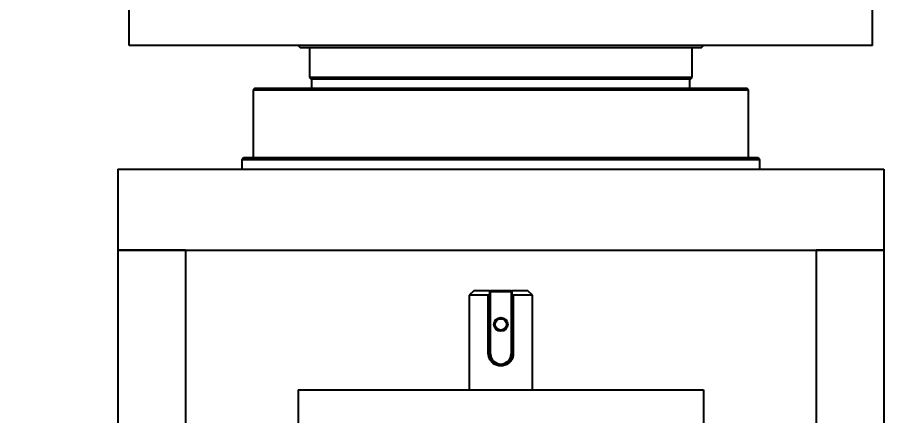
# Model space of a CAD drawing. Header units: millimetres. Extents: x 415 to 2018, y 500 to 823.
# Drawn here: x 659.06 to 678.29, y 654.8 to 663.65 of the extents above; entities that cross this region are included whole.
import ezdxf

# ---------------------------------------------------------------- set-up
doc = ezdxf.new("R2010")
doc.units = ezdxf.units.MM
doc.header["$PDSIZE"] = -1
doc.layers.get('Defpoints').update_dxf_attribs({"lineweight": 18})
doc.dimstyles.new('ISO-25', dxfattribs={"dimtxt": 2.5, "dimasz": 2.5, "dimexe": 1.25, "dimexo": 0.625, "dimtad": 1, "dimtoh": 1, "dimlfac": 10, "dimtxsty": 'Standard', "dimcen": 2.5, "dimadec": 0, "dimazin": 0, "dimtfac": 1, "dimtmove": 0, "dimatfit": 3, "dimfxl": 1, "dimarcsym": 0})

# ---------------------------------------------------------------- blocks, each defined once
blk = doc.blocks.new('*D57')
at = {"color": 0, "lineweight": -2}
for p, q in [((660.52, 720.456), (635.545, 720.456)), ((636.795, 717.956), (636.795, 643.778)), ((659.17, 641.278), (635.545, 641.278))]:
    blk.add_line(p, q, dxfattribs=at)
at = {"color": 0}
for points in [[(636.378, 717.956), (637.211, 717.956), (636.795, 720.456)], [(636.378, 643.778), (637.211, 643.778), (636.795, 641.278)]]:
    blk.add_solid(points, dxfattribs=at)
at = {"layer": 'Defpoints', "color": 0}
for p in [(661.145, 720.456), (636.795, 641.278), (659.795, 641.278)]:
    blk.add_point(p, dxfattribs=at)
at = {"color": 0, "insert": (634.92, 680.867), "char_height": 2.5, "width": 9.64286, "attachment_point": 5, "rotation": 90}
blk.add_mtext('\\A1;792', dxfattribs=at)

msp = doc.modelspace()

# ---------------------------------------------------------------- linework, layer by layer
at = {"color": 161, "linetype": 'Continuous', "lineweight": 25, "true_color": 0x67adff}
for p, q in [((661.5447, 663.0276), (661.5447, 664.8276)), ((678.0447, 663.0276), (678.0447, 664.8276)), ((678.0447, 663.0276), (661.5447, 663.0276)), ((665.2947, 663.0276), (665.3447, 662.9776)), ((674.2447, 662.9776), (674.2947, 663.0276)), ((674.2447, 662.9776), (665.3447, 662.9776)), ((665.5447, 662.9776), (665.5447, 662.3176)), ((674.0447, 662.3176), (674.0447, 662.9776)), ((665.5447, 662.3176), (665.5847, 662.2776)), ((674.0447, 662.3176), (665.5447, 662.3176)), ((674.0047, 662.2776), (665.5847, 662.2776)), ((665.5947, 662.2776), (665.5947, 662.0776)), ((673.9947, 662.0776), (673.9947, 662.2776)), ((674.0047, 662.2776), (674.0447, 662.3176)), ((664.3347, 662.0776), (664.2947, 662.0376)), ((664.3347, 662.0776), (667.4286, 662.0776)), ((667.4286, 662.0776), (675.2547, 662.0776)), ((675.2947, 662.0376), (675.2547, 662.0776)), ((664.2947, 662.0376), (664.2947, 660.5276)), ((664.2947, 662.0376), (675.2947, 662.0376)), ((675.2947, 660.5276), (675.2947, 662.0376)), ((664.0847, 660.5276), (664.0447, 660.4876)), ((667.3203, 660.5276), (664.0847, 660.5276)), ((675.5047, 660.5276), (667.3203, 660.5276)), ((675.5447, 660.4876), (675.5047, 660.5276)), ((664.0447, 660.4876), (664.0447, 660.2776)), ((675.5447, 660.4876), (664.0447, 660.4876)), ((675.5447, 660.2776), (675.5447, 660.4876)), ((661.2947, 660.2776), (661.2947, 658.4776)), ((661.2947, 660.2776), (678.2947, 660.2776)), ((678.2947, 660.2776), (678.2947, 658.4776)), ((661.2947, 658.4776), (678.2947, 658.4776)), ((662.7947, 658.4776), (661.2947, 658.4776)), ((661.2947, 658.4776), (661.2947, 642.4776)), ((662.7947, 658.4776), (662.7947, 642.4776)), ((678.2947, 658.4776), (676.7947, 658.4776)), ((676.7947, 658.4776), (676.7947, 642.4776)), ((678.2947, 658.4776), (678.2947, 642.4776)), ((669.1947, 657.5811), (669.0947, 657.4811)), ((669.0947, 657.4811), (669.0947, 655.3811)), ((669.5174, 657.4811), (669.0947, 657.4811)), ((669.5174, 657.4811), (669.5447, 657.5027)), ((669.5174, 656.1811), (669.5174, 657.4811)), ((669.5447, 657.5811), (669.5447, 657.5611)), ((669.5447, 657.5811), (669.5647, 657.5811)), ((669.5647, 657.5811), (669.5447, 657.5611)), ((669.5447, 657.5611), (669.5647, 657.5611)), ((669.5447, 657.5611), (669.5447, 656.1811)), ((670.0247, 657.5811), (669.5647, 657.5811)), ((669.5647, 657.5611), (669.5647, 657.5811)), ((669.5647, 656.1811), (669.5647, 657.5611)), ((669.5647, 657.5611), (670.0247, 657.5611)), ((670.0247, 657.5811), (670.0447, 657.5811)), ((670.0247, 657.5811), (670.0247, 657.5611)), ((670.0447, 657.5611), (670.0247, 657.5811)), ((670.0247, 657.5611), (670.0247, 656.1811)), ((670.0247, 657.5611), (670.0447, 657.5611)), ((670.0447, 657.5811), (670.0447, 657.5612)), ((670.0447, 656.1811), (670.0447, 657.5611)), ((670.0719, 657.4811), (670.0447, 657.5027)), ((670.0719, 657.4811), (670.0719, 656.1811)), ((670.4947, 657.4811), (670.0719, 657.4811)), ((670.4947, 657.4811), (670.3947, 657.5811)), ((670.4947, 655.3811), (670.4947, 657.4811)), ((669.5447, 656.1811), (669.5174, 656.1811)), ((669.5647, 656.1811), (669.5447, 656.1811)), ((670.0447, 656.1811), (670.0247, 656.1811)), ((670.0447, 656.1811), (670.0719, 656.1811)), ((665.2947, 655.3811), (665.2947, 654.5811)), ((665.2947, 655.3811), (674.2947, 655.3811)), ((674.2947, 655.3811), (674.2947, 654.5811))]:
    msp.add_line(p, q, dxfattribs=at)
for points in [[(669.5447, 657.5811), (669.4191, 657.5811), (669.3163, 657.5811), (669.2424, 657.5811), (669.2019, 657.5811), (669.1947, 657.5811)], [(670.3947, 657.5811), (670.3875, 657.5811), (670.347, 657.5811), (670.2731, 657.5811), (670.1702, 657.5811), (670.0447, 657.5811)]]:
    msp.add_lwpolyline(points, dxfattribs=at)
for radius in [0.1525, 0.125]:
    msp.add_circle((669.7947, 656.8311), radius, dxfattribs=at)
for radius in [0.25, 0.23]:
    msp.add_arc((669.7947, 656.1811), radius, 180, 0, dxfattribs=at)
msp.add_open_spline([(670.0719, 656.1811), (670.0696, 656.1548), (670.065, 656.1021), (670.0284, 656.0277), (669.9695, 655.9635), (669.8871, 655.919), (669.7936, 655.9041), (669.7028, 655.9195), (669.6224, 655.9618), (669.559, 656.0284), (669.5228, 656.1063), (669.519, 656.1597), (669.5174, 656.1811)], degree=3, knots=[0, 0, 0, 0, 0.07811143, 0.15609315, 0.24519422, 0.34013608, 0.43342197, 0.52180878, 0.6101113, 0.70299215, 0.79816452, 0.86165965, 0.86165965, 0.86165965, 0.86165965], dxfattribs=at)

# ---------------------------------------------------------------- dimensions: what is measured, and where the dimension line sits
dim = msp.add_linear_dim(base=(636.7946, 641.2776), p1=(661.1447, 720.4558), p2=(659.7947, 641.2776), angle=90, text='792', dimstyle='ISO-25', override={"dimsah": 1, "dimtolj": 1})
dim.commit()
dim.dimension.update_dxf_attribs({"geometry": '*D57', "text_midpoint": (634.9196, 680.8667)})

doc.saveas('drawing.dxf')
